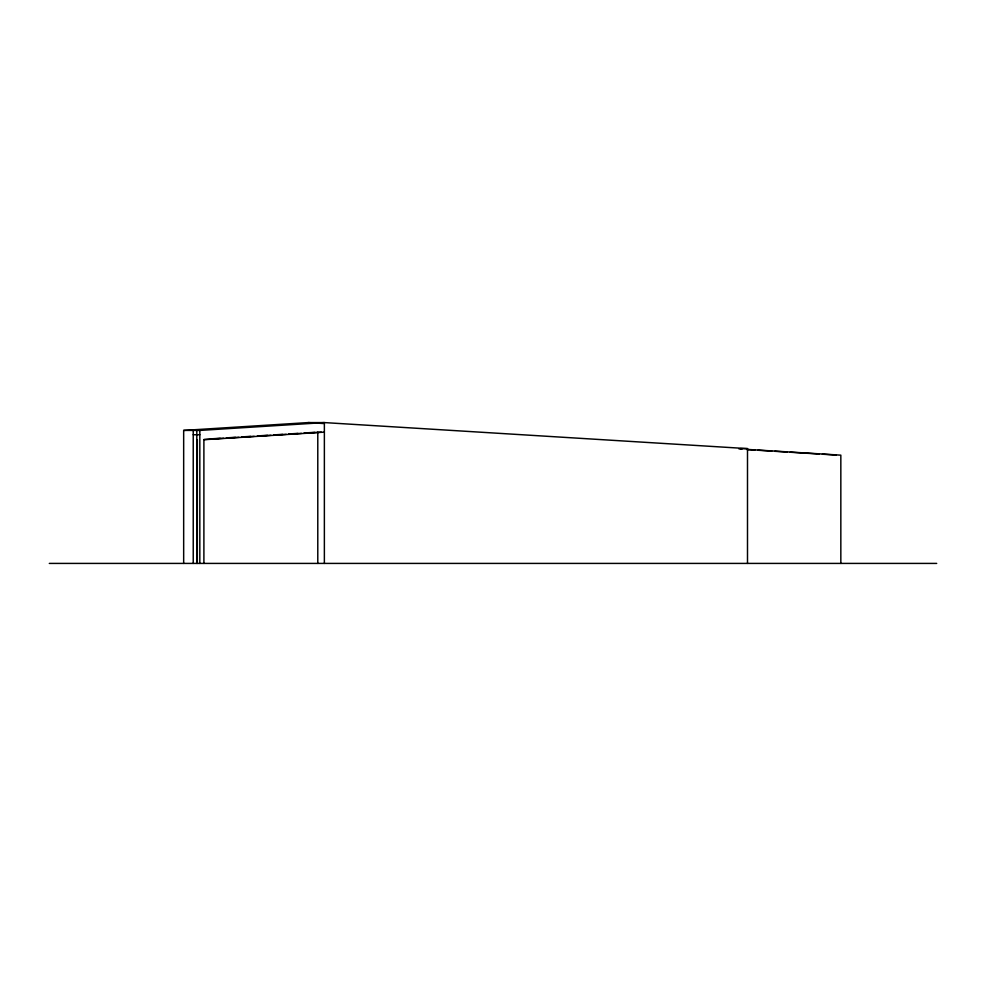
<?xml version="1.0" encoding="UTF-8"?>
<svg xmlns="http://www.w3.org/2000/svg" width="986" height="986" viewBox="0 0 986 986"><rect width="100%" height="100%" fill="white"/><g stroke="black" fill="none" stroke-linecap="round" stroke-linejoin="round"><path stroke-width="1.48" d="M183.667 563.413L183.667 430.414L308.236 422.587L324.369 422.587L747.499 448.618L747.499 563.413M183.667 430.414L199.813 430.414L324.369 422.587L324.369 563.413M211.041 438.844L220.198 438.265M226.287 437.883L235.444 437.303M241.545 436.921L250.69 436.354M258.32 435.874L267.465 435.294M273.566 434.912L282.723 434.345M288.824 433.963L297.969 433.384M304.07 433.002L314.744 432.336M203.88 439.51L223.711 438.265M226.755 438.08L238.957 437.303M242.014 437.118L254.203 436.354M257.26 436.157L270.99 435.294M274.034 435.109L286.236 434.345M289.28 434.148L301.482 433.384M304.538 433.187L321.313 432.139M324.369 432.139L203.892 439.707L203.892 563.413M193.231 434.74L199.813 434.74M740.326 448.618L747.499 448.618M49.3 563.413L936.7 563.413M738.97 448.901L742.014 449.086M746.575 449.37L840.836 455.162L840.836 563.413M308.236 422.587L323.494 423.524M747.178 449.591L754.857 450.06M757.926 450.245L771.742 451.095M774.811 451.292L787.099 452.044M790.168 452.229L819.341 454.028M822.41 454.213L836.239 455.064M317.788 432.139L317.788 563.413M199.813 430.414L199.813 563.413M197.323 439.707L197.323 563.413M196.818 430.414L196.756 563.413M193.231 430.414L193.231 563.413"/></g></svg>
